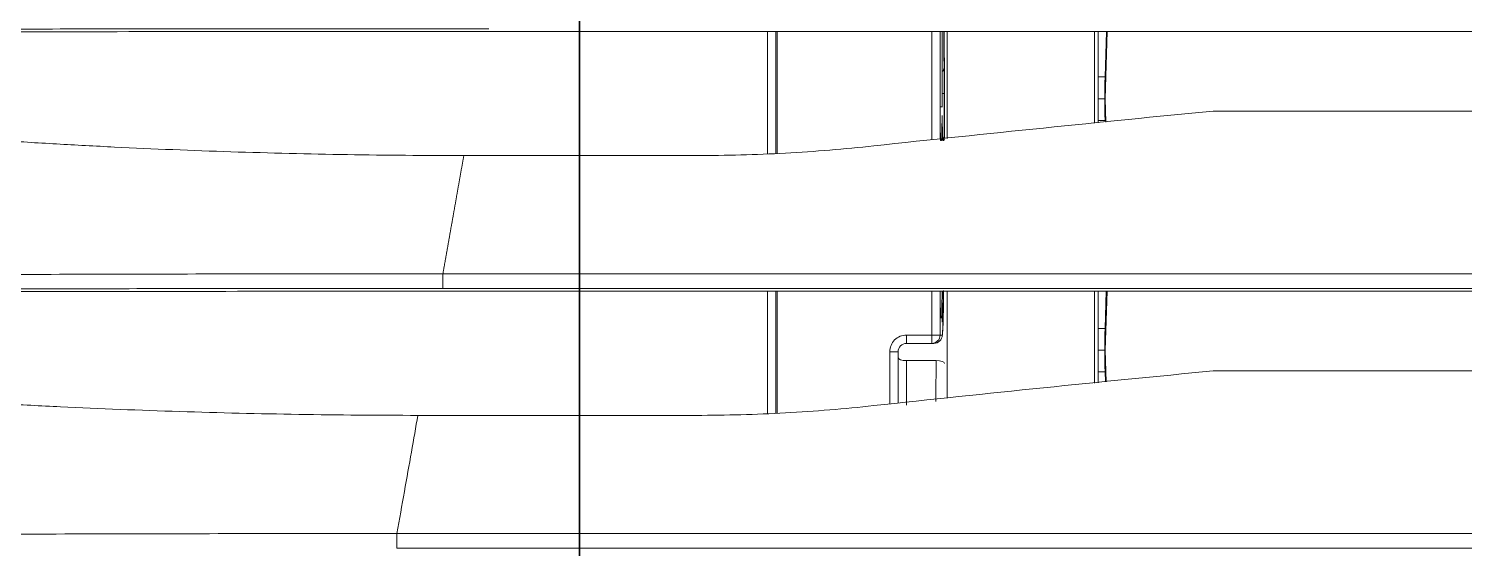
# Model space of a CAD drawing. Header units: inches. Extents: x 3778 to 56227, y -16914 to 35091.
# Drawn here: x 35159.2 to 35245.3, y -13360 to -13328.9 of the extents above; entities that cross this region are included whole.
import ezdxf

# ---------------------------------------------------------------- set-up
doc = ezdxf.new("R2010")
doc.units = ezdxf.units.IN
doc.header["$LTSCALE"] = 100
doc.header["$MEASUREMENT"] = 0
doc.layers.add('06-FUR', color=6, linetype='Continuous')
doc.layers.add('2-con', color=2, linetype='Continuous')
doc.layers.add('mark-B', color=2, linetype='Continuous', lineweight=20)

# ---------------------------------------------------------------- blocks, each defined once
blk = doc.blocks.new('cjscjdeh')
at = {"layer": '06-FUR', "color": 8}
for p, q in [((143035.183, 67904.885), (143035.183, 67069.885)), ((143035.183, 67069.885), (143035.183, 67904.885))]:
    blk.add_line(p, q, dxfattribs=at)
blk = doc.blocks.new('무풍1way 일반')
at = {"layer": 'mark-B'}
for p, q in [((-357.159, -182.009), (357.159, -182.009)), ((357.159, -182.892), (-357.159, -182.892)), ((334.365, -197.407), (334.365, -190.106)), ((334.365, -197.407), (334.365, -190.106)), ((334.445, -197.406), (334.445, -190.103)), ((334.445, -197.406), (334.445, -190.103)), ((334.947, -190.09), (334.947, -197.406)), ((334.947, -190.09), (334.947, -197.406)), ((355.906, -189.973), (339.223, -189.973)), ((324.18, -197.407), (324.18, -191.004)), ((326.621, -193.254), (326.621, -190.575)), ((326.621, -193.254), (326.621, -190.575)), ((327.123, -193.78), (327.123, -190.703)), ((327.123, -193.78), (327.123, -190.703)), ((327.625, -190.652), (327.625, -193.78)), ((327.625, -190.652), (327.625, -193.78)), ((204.956, -192.637), (308.238, -192.637)), ((314.649, -191.981), (314.707, -193.881)), ((314.701, -191.975), (314.72, -192.577)), ((314.72, -192.577), (315.139, -192.577)), ((315.139, -191.93), (315.139, -197.407)), ((315.359, -191.908), (315.359, -197.406)), ((324.844, -193.254), (326.621, -193.254)), ((324.844, -193.254), (326.621, -193.254)), ((314.707, -193.881), (314.6, -197.408)), ((314.733, -193.882), (315.139, -193.882)), ((324.979, -194.282), (325.108, -194.282)), ((324.979, -194.282), (325.108, -194.282)), ((325.108, -194.282), (325.108, -194.784)), ((325.108, -194.282), (326.621, -194.282)), ((325.108, -194.282), (326.621, -194.282)), ((325.108, -194.282), (325.108, -194.784)), ((326.621, -194.282), (326.621, -194.784)), ((326.621, -194.282), (326.621, -194.784)), ((327.123, -193.78), (327.625, -193.78)), ((327.123, -193.78), (327.625, -193.78)), ((314.72, -195.186), (314.653, -197.408)), ((314.72, -195.186), (315.139, -195.186)), ((324.606, -194.784), (324.477, -194.784)), ((324.606, -194.784), (324.477, -194.784)), ((324.606, -194.784), (325.108, -194.784)), ((324.606, -197.408), (324.606, -194.784)), ((324.606, -197.408), (324.606, -194.784)), ((324.606, -194.784), (325.108, -194.784)), ((326.621, -194.784), (325.108, -194.784)), ((325.108, -194.784), (325.108, -197.408)), ((325.108, -194.784), (325.108, -197.408)), ((326.621, -194.784), (325.108, -194.784)), ((324.478, -195.546), (324.478, -196.526)), ((324.478, -195.546), (324.478, -196.526)), ((324.524, -195.814), (324.569, -195.814)), ((324.524, -195.814), (324.569, -195.814)), ((324.532, -195.902), (324.534, -195.914)), ((-354.406, -197.573), (354.406, -197.573)), ((354.591, -197.408), (205.056, -197.408)), ((354.406, -198.456), (-354.406, -198.456)), ((353.153, -205.537), (339.223, -205.537)), ((324.523, -206.43), (324.57, -206.433)), ((324.523, -206.43), (324.57, -206.433)), ((325.108, -206.473), (325.108, -212.971)), ((325.108, -206.473), (325.108, -212.971)), ((334.365, -212.971), (334.365, -205.672)), ((334.365, -212.971), (334.365, -205.672)), ((334.445, -212.97), (334.445, -205.668)), ((334.445, -212.97), (334.445, -205.668)), ((334.947, -205.655), (334.947, -212.97)), ((334.947, -205.655), (334.947, -212.97)), ((324.18, -212.97), (324.18, -206.566)), ((324.337, -206.509), (324.337, -206.51)), ((324.337, -206.509), (324.337, -206.51)), ((324.337, -206.552), (324.337, -211.067)), ((324.337, -206.552), (324.337, -211.067)), ((324.531, -206.52), (324.533, -206.53)), ((324.606, -212.971), (324.606, -206.525)), ((324.606, -212.971), (324.606, -206.525)), ((204.956, -208.201), (308.238, -208.201)), ((314.664, -207.543), (314.707, -208.943)), ((314.72, -207.639), (315.139, -207.639)), ((315.139, -207.493), (315.139, -212.97)), ((315.359, -207.47), (315.359, -212.971)), ((314.707, -208.943), (314.585, -212.972)), ((314.733, -208.944), (315.139, -208.944)), ((324.354, -209.257), (324.354, -208.429)), ((324.354, -209.257), (324.354, -208.429)), ((324.478, -208.434), (324.478, -212.972)), ((324.478, -208.434), (324.478, -212.972)), ((324.599, -208.448), (324.488, -208.448)), ((324.488, -212.972), (324.488, -208.448)), ((324.599, -208.448), (324.488, -208.448)), ((324.488, -212.972), (324.488, -208.448)), ((324.354, -209.257), (324.478, -209.257)), ((324.354, -209.257), (324.478, -209.257)), ((314.72, -210.248), (314.637, -212.972)), ((314.72, -210.248), (315.139, -210.248)), ((324.337, -211.067), (324.338, -211.109)), ((324.337, -211.067), (324.338, -211.109)), ((351.838, -212.972), (205.056, -212.972))]:
    blk.add_line(p, q, dxfattribs=at)
for centre, radius, start, end in [((326.621, -193.78), 1.004, 270, 0), ((326.621, -193.78), 0.502, 270, 0), ((326.621, -193.78), 0.502, 270, 0), ((326.621, -193.78), 1.004, 270, 0), ((324.839, -211.067), 0.502, 180, 184.77719), ((324.839, -211.067), 0.502, 180, 184.77719)]:
    blk.add_arc(centre, radius, start, end, dxfattribs=at)
for centre, major_axis, ratio, start_param, end_param in [((325.151, -199.532), (0, -18.575), 0.017522, 4.223098, 4.367658), ((325.151, -199.532), (0, -18.575), 0.017522, 4.223098, 4.367658), ((314.707, -193.882), (0, -1.506), 0.017455, 1.570796, 2.617994), ((324.844, -193.085), (0.502, -0.003), 0.337938, 3.159718, 4.714459), ((324.844, -193.085), (0.502, -0.003), 0.337938, 3.159718, 4.714459), ((326.621, -193.424), (-0.502, 0), 0.337944, 3.141593, 4.712389), ((326.621, -193.424), (-0.502, 0), 0.337944, 3.141593, 4.712389), ((314.707, -193.882), (0, -1.506), 0.017455, 0.523599, 1.570796), ((324.979, -194.784), (0, -0.502), 0.999854, 3.141593, 4.712389), ((324.979, -194.784), (0, -0.502), 0.999854, 3.141593, 4.712389), ((325.108, -194.784), (0, -0.502), 0.999854, 3.141593, 4.712389), ((325.108, -194.784), (0, -0.502), 0.999854, 3.141593, 4.712389), ((324.477, -200.117), (0, -5.333), 0.017061, 3.141593, 4.188788), ((324.477, -200.117), (0, -5.333), 0.017061, 3.141593, 3.796172), ((325.026, -195.814), (0, 0.502), 0.999854, 1.570796, 1.771147), ((324.891, -206.424), (-0.022, -0.502), 0.999854, 4.75711, 5.263377), ((324.891, -206.424), (-0.022, -0.502), 0.999854, 4.75711, 5.263377), ((325.025, -206.43), (0.022, 0.502), 0.999854, 1.615517, 1.815868), ((314.707, -208.944), (0, -1.506), 0.017455, 1.570796, 2.617994), ((314.707, -208.944), (0, -1.506), 0.017455, 0.523599, 1.570796), ((324.869, -210.805), (-0.502, -0.01), 0.771637, 5.587685, 6.256364), ((324.869, -210.805), (-0.502, -0.01), 0.771637, 5.587685, 6.256364), ((324.328, -213.527), (0, -2.51), 0.017061, 1.793882, 2.940215), ((324.328, -213.527), (0, -2.51), 0.017061, 1.793882, 2.940215)]:
    blk.add_ellipse(centre, major_axis=major_axis, ratio=ratio, start_param=start_param, end_param=end_param, dxfattribs=at)
for points, knots in [([(357.159, -182.892), (357.159, -182.86), (357.159, -182.822), (357.159, -182.739), (357.159, -182.693), (357.159, -182.598), (357.159, -182.548), (357.159, -182.449), (357.159, -182.4), (357.159, -182.306), (357.159, -182.261), (357.159, -182.18), (357.159, -182.144), (357.159, -182.083), (357.159, -182.059), (357.159, -182.023), (357.159, -182.013), (357.159, -182.009)], [0, 0, 0, 0, 0.125, 0.125, 0.25, 0.25, 0.375, 0.375, 0.5, 0.5, 0.625, 0.625, 0.75, 0.75, 0.875, 0.875, 1, 1, 1, 1]), ([(487.798, -182.233), (486.437, -182.234), (485.075, -182.235), (482.352, -182.238), (480.99, -182.24), (476.906, -182.249), (474.183, -182.258), (466.017, -182.292), (460.574, -182.323), (452.411, -182.379), (449.69, -182.399), (444.249, -182.441), (441.528, -182.463), (436.087, -182.507), (433.367, -182.53), (427.926, -182.575), (425.205, -182.597), (419.764, -182.639), (417.043, -182.66), (411.601, -182.699), (408.88, -182.717), (403.438, -182.751), (400.716, -182.767), (395.273, -182.796), (392.551, -182.809), (384.385, -182.844), (378.941, -182.862), (370.773, -182.88), (368.051, -182.885), (362.605, -182.891), (359.882, -182.892), (357.159, -182.892)], [0, 0, 0, 0, 0.03125, 0.03125, 0.0625, 0.0625, 0.125, 0.125, 0.25, 0.25, 0.3125, 0.3125, 0.375, 0.375, 0.4375, 0.4375, 0.5, 0.5, 0.5625, 0.5625, 0.625, 0.625, 0.6875, 0.6875, 0.75, 0.75, 0.875, 0.875, 0.9375, 0.9375, 1, 1, 1, 1]), ([(357.159, -182.891), (356.854, -184.615), (356.422, -187.055), (356.031, -189.266), (355.906, -189.973)], [0, 0, 0, 0, 0.668046, 1, 1, 1, 1]), ([(355.906, -189.973), (358.287, -189.973), (360.667, -189.993), (365.427, -190.069), (367.807, -190.126), (372.566, -190.277), (374.945, -190.371), (377.919, -190.514), (378.514, -190.544), (379.703, -190.607), (380.298, -190.639), (382.081, -190.74), (383.27, -190.813), (385.645, -190.971), (386.831, -191.055), (389.203, -191.237), (390.388, -191.333), (392.755, -191.541), (393.938, -191.652), (396.302, -191.889), (397.483, -192.016), (399.842, -192.286), (401.02, -192.43), (403.374, -192.738), (404.549, -192.902), (406.896, -193.254), (408.068, -193.442), (410.408, -193.846), (411.576, -194.061), (412.742, -194.294)], [0, 0, 0, 0, 0.125, 0.125, 0.25, 0.25, 0.375, 0.375, 0.40625, 0.40625, 0.4375, 0.4375, 0.5, 0.5, 0.5625, 0.5625, 0.625, 0.625, 0.6875, 0.6875, 0.75, 0.75, 0.8125, 0.8125, 0.875, 0.875, 0.9375, 0.9375, 1, 1, 1, 1]), ([(324.421, -197.369), (324.422, -197.261), (324.424, -197.157), (324.427, -196.991), (324.428, -196.925), (324.43, -196.798), (324.432, -196.738), (324.436, -196.564), (324.438, -196.46), (324.443, -196.319), (324.444, -196.275), (324.447, -196.192), (324.449, -196.153), (324.451, -196.099), (324.452, -196.082), (324.453, -196.058), (324.453, -196.05), (324.454, -196.034), (324.456, -195.995), (324.464, -195.829), (324.472, -195.672), (324.478, -195.546)], [0, 0, 0, 0, 0.108916, 0.108916, 0.183173, 0.183173, 0.25743, 0.25743, 0.405944, 0.405944, 0.480201, 0.480201, 0.554458, 0.554458, 0.591587, 0.591587, 0.610151, 0.610151, 0.628715, 0.702972, 1, 1, 1, 1]), ([(324.438, -196.474), (324.439, -196.437), (324.44, -196.401), (324.443, -196.319), (324.444, -196.275), (324.447, -196.192), (324.449, -196.153), (324.451, -196.099), (324.452, -196.082), (324.453, -196.058), (324.453, -196.05), (324.454, -196.034), (324.456, -195.995), (324.464, -195.829), (324.472, -195.672), (324.478, -195.546)], [0, 0, 0, 0, 0.084512, 0.084512, 0.198948, 0.198948, 0.313384, 0.313384, 0.370602, 0.370602, 0.399211, 0.399211, 0.42782, 0.542256, 1, 1, 1, 1]), ([(324.495, -196.734), (324.495, -196.724), (324.496, -196.713), (324.496, -196.648), (324.498, -196.543), (324.499, -196.446), (324.501, -196.354), (324.502, -196.31), (324.503, -196.258), (324.503, -196.248), (324.503, -196.227), (324.504, -196.198), (324.505, -196.169), (324.506, -196.115), (324.508, -196.048), (324.51, -195.993), (324.512, -195.955), (324.512, -195.943), (324.513, -195.921), (324.514, -195.911), (324.515, -195.882), (324.517, -195.85), (324.52, -195.83), (324.522, -195.817), (324.523, -195.814), (324.524, -195.814)], [0, 0, 0, 0, 0.018549, 0.018549, 0.116694, 0.214839, 0.214839, 0.312984, 0.312984, 0.337521, 0.337521, 0.362057, 0.411129, 0.411129, 0.509275, 0.60742, 0.60742, 0.656492, 0.656492, 0.705565, 0.705565, 0.80371, 0.901855, 0.901855, 1, 1, 1, 1]), ([(324.495, -196.734), (324.495, -196.724), (324.496, -196.713), (324.496, -196.648), (324.498, -196.543), (324.499, -196.446), (324.501, -196.354), (324.502, -196.31), (324.503, -196.258), (324.503, -196.248), (324.503, -196.227), (324.504, -196.198), (324.505, -196.169), (324.506, -196.115), (324.508, -196.048), (324.51, -195.993), (324.512, -195.955), (324.512, -195.943), (324.513, -195.921), (324.514, -195.911), (324.515, -195.882), (324.517, -195.85), (324.52, -195.83), (324.522, -195.817), (324.523, -195.814), (324.524, -195.814)], [0, 0, 0, 0, 0.018549, 0.018549, 0.116694, 0.214839, 0.214839, 0.312984, 0.312984, 0.337521, 0.337521, 0.362057, 0.411129, 0.411129, 0.509275, 0.60742, 0.60742, 0.656492, 0.656492, 0.705565, 0.705565, 0.80371, 0.901855, 0.901855, 1, 1, 1, 1]), ([(324.569, -195.814), (324.57, -195.814), (324.572, -195.821), (324.575, -195.85), (324.577, -195.881), (324.579, -195.91), (324.58, -195.92), (324.581, -195.942), (324.581, -195.954), (324.583, -195.991), (324.584, -196.019), (324.585, -196.065), (324.586, -196.081), (324.587, -196.115), (324.587, -196.132), (324.588, -196.186), (324.59, -196.263), (324.592, -196.35), (324.593, -196.423), (324.594, -196.451), (324.594, -196.481)], [0, 0, 0, 0, 0.116228, 0.232457, 0.348685, 0.348685, 0.406799, 0.406799, 0.464913, 0.464913, 0.581141, 0.581141, 0.639256, 0.639256, 0.69737, 0.69737, 0.813598, 0.929826, 0.929826, 1, 1, 1, 1]), ([(324.569, -195.814), (324.57, -195.814), (324.572, -195.821), (324.575, -195.85), (324.577, -195.881), (324.579, -195.91), (324.58, -195.92), (324.581, -195.942), (324.581, -195.954), (324.583, -195.991), (324.584, -196.019), (324.585, -196.065), (324.586, -196.081), (324.587, -196.115), (324.587, -196.132), (324.588, -196.186), (324.59, -196.263), (324.592, -196.35), (324.593, -196.423), (324.594, -196.451), (324.594, -196.481)], [0, 0, 0, 0, 0.116228, 0.232457, 0.348685, 0.348685, 0.406799, 0.406799, 0.464913, 0.464913, 0.581141, 0.581141, 0.639256, 0.639256, 0.69737, 0.69737, 0.813598, 0.929826, 0.929826, 1, 1, 1, 1]), ([(324.577, -195.892), (324.577, -195.892), (324.577, -195.895), (324.58, -195.938), (324.587, -196.104), (324.591, -196.326), (324.594, -196.491)], [0, 0, 0, 0, 0.034942, 0.19986, 0.526191, 1, 1, 1, 1]), ([(324.577, -195.892), (324.577, -195.892), (324.577, -195.895), (324.58, -195.938), (324.587, -196.104), (324.591, -196.326), (324.594, -196.491)], [0, 0, 0, 0, 0.034943, 0.19986, 0.526192, 1, 1, 1, 1]), ([(324.491, -197.407), (324.491, -197.381), (324.491, -197.355), (324.491, -197.298), (324.491, -197.266), (324.492, -197.172), (324.492, -197.049), (324.493, -196.931), (324.494, -196.844), (324.494, -196.815), (324.495, -196.769), (324.495, -196.752), (324.495, -196.734)], [0, 0, 0, 0, 0.107785, 0.107785, 0.24252, 0.24252, 0.51199, 0.781459, 0.781459, 0.916194, 0.916194, 1, 1, 1, 1]), ([(324.491, -197.407), (324.491, -197.381), (324.491, -197.355), (324.491, -197.298), (324.491, -197.266), (324.492, -197.172), (324.492, -197.049), (324.493, -196.931), (324.494, -196.844), (324.494, -196.815), (324.495, -196.769), (324.495, -196.752), (324.495, -196.734)], [0, 0, 0, 0, 0.107785, 0.107785, 0.24252, 0.24252, 0.51199, 0.781459, 0.781459, 0.916194, 0.916194, 1, 1, 1, 1]), ([(324.594, -196.481), (324.594, -196.5), (324.595, -196.52), (324.595, -196.553), (324.595, -196.565), (324.596, -196.591), (324.596, -196.63), (324.597, -196.67), (324.598, -196.752), (324.599, -196.863), (324.6, -196.98), (324.6, -197.07), (324.601, -197.101), (324.601, -197.163), (324.601, -197.194), (324.602, -197.283), (324.602, -197.342), (324.602, -197.402)], [0, 0, 0, 0, 0.07429, 0.07429, 0.121162, 0.121162, 0.168033, 0.261776, 0.261776, 0.449261, 0.636746, 0.636746, 0.730489, 0.730489, 0.824231, 0.824231, 1, 1, 1, 1]), ([(324.594, -196.481), (324.594, -196.5), (324.595, -196.52), (324.595, -196.553), (324.595, -196.565), (324.596, -196.591), (324.596, -196.63), (324.597, -196.67), (324.598, -196.752), (324.599, -196.863), (324.6, -196.98), (324.6, -197.07), (324.601, -197.101), (324.601, -197.163), (324.601, -197.194), (324.602, -197.283), (324.602, -197.342), (324.602, -197.402)], [0, 0, 0, 0, 0.07429, 0.07429, 0.121162, 0.121162, 0.168033, 0.261776, 0.261776, 0.449261, 0.636746, 0.636746, 0.730489, 0.730489, 0.824231, 0.824231, 1, 1, 1, 1]), ([(354.406, -197.573), (356.853, -197.573), (359.301, -197.573), (364.195, -197.57), (371.536, -197.565), (378.876, -197.556), (386.215, -197.544), (388.661, -197.54), (393.554, -197.531), (396, -197.526), (400.892, -197.515), (405.784, -197.504), (413.121, -197.485), (420.457, -197.466), (425.348, -197.453), (430.238, -197.439), (432.684, -197.433), (437.575, -197.419), (440.02, -197.413), (447.357, -197.394), (452.248, -197.382), (462.032, -197.362), (466.925, -197.354), (471.819, -197.349)], [0, 0, 0, 0, 0.0625, 0.0625, 0.125, 0.25, 0.25, 0.3125, 0.3125, 0.375, 0.375, 0.4375, 0.5, 0.5625, 0.625, 0.625, 0.6875, 0.6875, 0.75, 0.75, 0.875, 0.875, 1, 1, 1, 1]), ([(354.406, -198.456), (354.406, -198.424), (354.406, -198.386), (354.406, -198.303), (354.406, -198.257), (354.406, -198.162), (354.406, -198.112), (354.406, -198.013), (354.406, -197.964), (354.406, -197.87), (354.406, -197.825), (354.406, -197.744), (354.406, -197.708), (354.406, -197.647), (354.406, -197.623), (354.406, -197.587), (354.406, -197.577), (354.406, -197.573)], [0, 0, 0, 0, 0.125, 0.125, 0.25, 0.25, 0.375, 0.375, 0.5, 0.5, 0.625, 0.625, 0.75, 0.75, 0.875, 0.875, 1, 1, 1, 1]), ([(485.04, -197.828), (484.87, -197.828), (484.7, -197.828), (484.359, -197.828), (483.849, -197.828), (482.658, -197.829), (480.275, -197.831), (478.233, -197.835), (474.15, -197.843), (471.428, -197.852), (463.262, -197.884), (457.82, -197.914), (449.657, -197.968), (446.936, -197.987), (441.494, -198.027), (438.773, -198.048), (433.332, -198.091), (430.611, -198.112), (425.17, -198.155), (422.449, -198.176), (417.008, -198.217), (414.287, -198.236), (408.845, -198.273), (406.124, -198.291), (400.681, -198.323), (397.96, -198.338), (392.516, -198.366), (389.795, -198.378), (381.629, -198.411), (376.185, -198.428), (368.019, -198.445), (365.296, -198.449), (359.851, -198.455), (357.129, -198.456), (354.406, -198.456)], [0, 0, 0, 0, 0.003906, 0.003906, 0.007812, 0.015625, 0.03125, 0.0625, 0.0625, 0.125, 0.125, 0.25, 0.25, 0.3125, 0.3125, 0.375, 0.375, 0.4375, 0.4375, 0.5, 0.5, 0.5625, 0.5625, 0.625, 0.625, 0.6875, 0.6875, 0.75, 0.75, 0.875, 0.875, 0.9375, 0.9375, 1, 1, 1, 1]), ([(445.801, -197.247), (442.001, -197.256), (438.202, -197.265), (430.602, -197.283), (426.803, -197.293), (419.204, -197.311), (415.404, -197.321), (407.805, -197.339), (404.005, -197.347), (396.405, -197.363), (392.604, -197.37), (385.003, -197.383), (381.202, -197.389), (373.6, -197.398), (369.799, -197.401), (362.195, -197.406), (358.393, -197.408), (354.591, -197.408)], [0, 0, 0, 0, 0.125, 0.125, 0.25, 0.25, 0.375, 0.375, 0.5, 0.5, 0.625, 0.625, 0.75, 0.75, 0.875, 0.875, 1, 1, 1, 1]), ([(353.153, -205.537), (353.158, -205.512), (353.167, -205.462), (353.18, -205.387), (353.193, -205.311), (353.207, -205.235), (353.22, -205.159), (353.234, -205.083), (353.247, -205.007), (353.261, -204.93), (353.274, -204.853), (353.288, -204.776), (353.302, -204.699), (353.315, -204.622), (353.329, -204.544), (353.343, -204.466), (353.357, -204.388), (353.37, -204.31), (353.384, -204.232), (353.398, -204.153), (353.412, -204.075), (353.426, -203.996), (353.44, -203.917), (353.454, -203.837), (353.468, -203.758), (353.482, -203.678), (353.496, -203.598), (353.51, -203.518), (353.525, -203.438), (353.539, -203.358), (353.553, -203.277), (353.567, -203.196), (353.582, -203.115), (353.596, -203.034), (353.611, -202.953), (353.625, -202.871), (353.639, -202.789), (353.654, -202.707), (353.668, -202.625), (353.683, -202.543), (353.698, -202.46), (353.712, -202.377), (353.727, -202.294), (353.742, -202.211), (353.756, -202.128), (353.771, -202.044), (353.786, -201.961), (353.801, -201.877), (353.816, -201.793), (353.831, -201.708), (353.846, -201.624), (353.86, -201.539), (353.875, -201.454), (353.891, -201.369), (353.906, -201.284), (353.921, -201.199), (353.936, -201.113), (353.951, -201.027), (353.966, -200.941), (353.982, -200.855), (353.997, -200.769), (354.012, -200.682), (354.027, -200.595), (354.043, -200.508), (354.058, -200.421), (354.074, -200.334), (354.089, -200.246), (354.105, -200.158), (354.12, -200.07), (354.136, -199.982), (354.151, -199.894), (354.167, -199.805), (354.183, -199.717), (354.199, -199.628), (354.214, -199.539), (354.23, -199.449), (354.246, -199.36), (354.262, -199.27), (354.278, -199.18), (354.294, -199.09), (354.31, -199), (354.326, -198.91), (354.342, -198.819), (354.358, -198.728), (354.374, -198.637), (354.39, -198.546), (354.401, -198.485), (354.406, -198.455)], [0, 0, 0, 0, 0.011752, 0.023504, 0.035255, 0.047005, 0.058755, 0.070504, 0.082253, 0.094002, 0.10575, 0.117497, 0.129245, 0.140992, 0.152739, 0.164486, 0.176232, 0.187979, 0.199725, 0.211471, 0.223217, 0.234963, 0.246709, 0.258455, 0.270202, 0.281948, 0.293694, 0.305441, 0.317188, 0.328935, 0.340682, 0.35243, 0.364178, 0.375927, 0.387676, 0.399425, 0.411175, 0.422925, 0.434676, 0.446427, 0.458179, 0.469932, 0.481685, 0.493439, 0.505194, 0.516949, 0.528706, 0.540463, 0.552221, 0.56398, 0.57574, 0.587501, 0.599263, 0.611026, 0.62279, 0.634555, 0.646321, 0.658088, 0.669857, 0.681627, 0.693398, 0.70517, 0.716944, 0.728719, 0.740496, 0.752274, 0.764053, 0.775834, 0.787617, 0.799401, 0.811186, 0.822973, 0.834762, 0.846553, 0.858345, 0.870139, 0.881935, 0.893733, 0.905533, 0.917334, 0.929137, 0.940943, 0.95275, 0.964559, 0.976371, 0.988184, 1, 1, 1, 1]), ([(408.682, -209.798), (407.543, -209.571), (406.402, -209.361), (404.117, -208.966), (402.972, -208.782), (400.679, -208.437), (399.531, -208.275), (397.232, -207.972), (396.081, -207.83), (393.777, -207.563), (392.623, -207.438), (390.314, -207.203), (389.159, -207.094), (386.845, -206.888), (385.688, -206.792), (383.371, -206.612), (382.211, -206.528), (379.891, -206.372), (378.73, -206.299), (376.987, -206.199), (376.406, -206.167), (375.244, -206.105), (374.663, -206.075), (371.757, -205.933), (369.432, -205.839), (364.782, -205.689), (362.457, -205.633), (357.806, -205.557), (355.48, -205.537), (353.153, -205.537)], [0, 0, 0, 0, 0.0625, 0.0625, 0.125, 0.125, 0.1875, 0.1875, 0.25, 0.25, 0.3125, 0.3125, 0.375, 0.375, 0.4375, 0.4375, 0.5, 0.5, 0.5625, 0.5625, 0.59375, 0.59375, 0.625, 0.625, 0.75, 0.75, 0.875, 0.875, 1, 1, 1, 1]), ([(324.357, -207.719), (324.357, -207.699), (324.357, -207.619), (324.358, -207.541), (324.359, -207.454), (324.359, -207.425), (324.36, -207.368), (324.36, -207.34), (324.361, -207.258), (324.362, -207.153), (324.364, -207.056), (324.365, -206.964), (324.366, -206.92), (324.367, -206.857), (324.368, -206.837), (324.369, -206.798), (324.369, -206.779), (324.371, -206.725), (324.372, -206.658), (324.374, -206.603), (324.376, -206.565), (324.377, -206.553), (324.378, -206.531), (324.378, -206.521), (324.38, -206.492), (324.382, -206.46), (324.384, -206.441), (324.386, -206.428), (324.387, -206.424), (324.389, -206.424)], [0, 0, 0, 0, 0.026428, 0.107559, 0.107559, 0.148124, 0.148124, 0.18869, 0.18869, 0.269821, 0.350952, 0.350952, 0.432083, 0.432083, 0.472648, 0.472648, 0.513214, 0.513214, 0.594345, 0.675476, 0.675476, 0.716041, 0.716041, 0.756607, 0.756607, 0.837738, 0.918869, 0.918869, 1, 1, 1, 1]), ([(324.38, -206.483), (324.381, -206.476), (324.383, -206.455), (324.384, -206.441), (324.386, -206.428), (324.387, -206.424), (324.389, -206.424)], [0, 0, 0, 0, 0.187562, 0.593781, 0.593781, 1, 1, 1, 1]), ([(324.444, -206.427), (324.445, -206.427), (324.447, -206.434), (324.45, -206.454), (324.451, -206.473), (324.452, -206.481), (324.453, -206.497), (324.454, -206.505), (324.454, -206.515)], [0, 0, 0, 0, 0.334586, 0.669171, 0.669171, 0.836464, 0.836464, 1, 1, 1, 1]), ([(324.444, -206.427), (324.445, -206.427), (324.447, -206.434), (324.45, -206.454), (324.451, -206.473), (324.452, -206.481), (324.453, -206.497), (324.454, -206.505), (324.454, -206.515)], [0, 0, 0, 0, 0.334586, 0.669171, 0.669171, 0.836464, 0.836464, 1, 1, 1, 1]), ([(324.491, -207.733), (324.491, -207.713), (324.491, -207.632), (324.492, -207.554), (324.493, -207.466), (324.493, -207.438), (324.494, -207.381), (324.494, -207.352), (324.495, -207.27), (324.496, -207.164), (324.498, -207.067), (324.499, -206.974), (324.5, -206.93), (324.502, -206.867), (324.502, -206.846), (324.503, -206.807), (324.503, -206.788), (324.505, -206.733), (324.507, -206.666), (324.509, -206.61), (324.51, -206.572), (324.511, -206.56), (324.512, -206.538), (324.512, -206.527), (324.514, -206.499), (324.516, -206.466), (324.518, -206.447), (324.521, -206.434), (324.522, -206.43), (324.523, -206.43)], [0, 0, 0, 0, 0.026034, 0.107198, 0.107198, 0.14778, 0.14778, 0.188362, 0.188362, 0.269526, 0.350689, 0.350689, 0.431853, 0.431853, 0.472435, 0.472435, 0.513017, 0.513017, 0.594181, 0.675345, 0.675345, 0.715927, 0.715927, 0.756509, 0.756509, 0.837672, 0.918836, 0.918836, 1, 1, 1, 1]), ([(324.515, -206.489), (324.515, -206.482), (324.517, -206.461), (324.518, -206.447), (324.521, -206.434), (324.522, -206.43), (324.523, -206.43)], [0, 0, 0, 0, 0.184911, 0.592455, 0.592455, 1, 1, 1, 1]), ([(324.57, -206.433), (324.571, -206.433), (324.574, -206.439), (324.576, -206.459), (324.577, -206.479), (324.578, -206.486), (324.579, -206.502), (324.58, -206.511), (324.581, -206.54), (324.583, -206.583), (324.585, -206.639), (324.587, -206.685), (324.587, -206.701), (324.588, -206.734), (324.589, -206.752), (324.59, -206.806), (324.592, -206.883), (324.594, -206.97), (324.595, -207.061), (324.596, -207.11), (324.597, -207.173), (324.597, -207.186), (324.597, -207.212), (324.598, -207.251), (324.598, -207.291), (324.599, -207.372), (324.6, -207.484), (324.601, -207.601), (324.602, -207.692), (324.602, -207.722), (324.603, -207.78), (324.603, -207.807), (324.603, -207.834)], [0, 0, 0, 0, 0.077313, 0.154625, 0.154625, 0.193282, 0.193282, 0.231938, 0.231938, 0.309251, 0.386563, 0.386563, 0.42522, 0.42522, 0.463876, 0.463876, 0.541188, 0.618501, 0.618501, 0.695814, 0.695814, 0.715142, 0.715142, 0.73447, 0.773126, 0.773126, 0.850439, 0.927752, 0.927752, 0.966408, 0.966408, 1, 1, 1, 1]), ([(324.57, -206.433), (324.571, -206.433), (324.574, -206.439), (324.576, -206.459), (324.577, -206.479), (324.578, -206.486), (324.579, -206.502), (324.58, -206.511), (324.581, -206.54), (324.583, -206.583), (324.585, -206.639), (324.587, -206.685), (324.587, -206.701), (324.588, -206.734), (324.589, -206.752), (324.59, -206.806), (324.592, -206.883), (324.594, -206.97), (324.595, -207.061), (324.596, -207.11), (324.597, -207.173), (324.597, -207.186), (324.597, -207.212), (324.598, -207.251), (324.598, -207.291), (324.599, -207.372), (324.6, -207.484), (324.601, -207.601), (324.602, -207.692), (324.602, -207.722), (324.603, -207.78), (324.603, -207.807), (324.603, -207.834)], [0, 0, 0, 0, 0.077313, 0.154625, 0.154625, 0.193282, 0.193282, 0.231938, 0.231938, 0.309251, 0.386563, 0.386563, 0.42522, 0.42522, 0.463876, 0.463876, 0.541188, 0.618501, 0.618501, 0.695814, 0.695814, 0.715142, 0.715142, 0.73447, 0.773126, 0.773126, 0.850439, 0.927752, 0.927752, 0.966408, 0.966408, 1, 1, 1, 1]), ([(324.452, -206.505), (324.452, -206.505), (324.453, -206.511), (324.456, -206.566), (324.464, -206.759), (324.472, -207.182), (324.476, -207.634), (324.477, -207.899), (324.477, -207.932)], [0, 0, 0, 0, 0.029845, 0.137903, 0.345275, 0.640655, 0.955486, 1, 1, 1, 1]), ([(324.452, -206.505), (324.452, -206.505), (324.453, -206.511), (324.456, -206.566), (324.464, -206.759), (324.472, -207.182), (324.476, -207.634), (324.477, -207.899), (324.477, -207.932)], [0, 0, 0, 0, 0.029845, 0.137903, 0.345275, 0.640655, 0.955486, 1, 1, 1, 1]), ([(324.578, -206.511), (324.578, -206.511), (324.579, -206.517), (324.583, -206.573), (324.59, -206.767), (324.598, -207.195), (324.601, -207.601), (324.603, -207.837)], [0, 0, 0, 0, 0.032469, 0.146254, 0.365098, 0.675383, 1, 1, 1, 1]), ([(324.578, -206.511), (324.578, -206.511), (324.579, -206.517), (324.583, -206.573), (324.59, -206.767), (324.598, -207.195), (324.601, -207.601), (324.603, -207.837)], [0, 0, 0, 0, 0.03247, 0.146254, 0.365098, 0.675383, 1, 1, 1, 1]), ([(324.354, -208.429), (324.354, -208.363), (324.354, -208.231), (324.355, -208.101), (324.355, -208.004), (324.355, -207.972), (324.356, -207.908), (324.356, -207.876), (324.356, -207.802), (324.356, -207.761), (324.357, -207.719)], [0, 0, 0, 0, 0.272164, 0.544329, 0.544329, 0.680411, 0.680411, 0.816493, 0.816493, 1, 1, 1, 1]), ([(324.354, -208.429), (324.354, -208.363), (324.354, -208.231), (324.355, -208.101), (324.355, -208.004), (324.355, -207.972), (324.356, -207.908), (324.356, -207.876), (324.356, -207.802), (324.356, -207.761), (324.357, -207.719)], [0, 0, 0, 0, 0.272164, 0.544329, 0.544329, 0.680411, 0.680411, 0.816493, 0.816493, 1, 1, 1, 1]), ([(324.603, -207.834), (324.603, -207.838), (324.603, -207.842), (324.603, -207.909), (324.604, -208.035), (324.604, -208.163), (324.604, -208.293), (324.604, -208.358), (324.604, -208.424)], [0, 0, 0, 0, 0.02137, 0.02137, 0.34758, 0.67379, 0.67379, 1, 1, 1, 1]), ([(324.603, -207.834), (324.603, -207.838), (324.603, -207.842), (324.603, -207.909), (324.604, -208.035), (324.604, -208.163), (324.604, -208.293), (324.604, -208.358), (324.604, -208.424)], [0, 0, 0, 0, 0.02137, 0.02137, 0.34758, 0.67379, 0.67379, 1, 1, 1, 1]), ([(324.367, -210.805), (324.366, -210.758), (324.365, -210.707), (324.364, -210.628), (324.363, -210.601), (324.362, -210.545), (324.362, -210.516), (324.361, -210.428), (324.36, -210.367), (324.359, -210.242), (324.358, -210.178), (324.357, -210.078), (324.357, -210.045), (324.357, -209.977), (324.356, -209.942), (324.356, -209.837), (324.355, -209.695), (324.355, -209.551), (324.354, -209.405), (324.354, -209.332), (324.354, -209.257)], [0, 0, 0, 0, 0.125, 0.125, 0.1875, 0.1875, 0.25, 0.25, 0.375, 0.375, 0.5, 0.5, 0.5625, 0.5625, 0.625, 0.625, 0.75, 0.875, 0.875, 1, 1, 1, 1]), ([(324.367, -210.805), (324.366, -210.758), (324.365, -210.707), (324.364, -210.628), (324.363, -210.601), (324.362, -210.545), (324.362, -210.516), (324.361, -210.428), (324.36, -210.367), (324.359, -210.242), (324.358, -210.178), (324.357, -210.078), (324.357, -210.045), (324.357, -209.977), (324.356, -209.942), (324.356, -209.837), (324.355, -209.695), (324.355, -209.551), (324.354, -209.405), (324.354, -209.332), (324.354, -209.257)], [0, 0, 0, 0, 0.125, 0.125, 0.1875, 0.1875, 0.25, 0.25, 0.375, 0.375, 0.5, 0.5, 0.5625, 0.5625, 0.625, 0.625, 0.75, 0.875, 0.875, 1, 1, 1, 1]), ([(324.388, -212.97), (324.388, -212.963), (324.388, -212.956), (324.388, -212.885), (324.387, -212.822), (324.387, -212.632), (324.386, -212.508), (324.385, -212.264), (324.384, -212.145), (324.382, -211.968), (324.382, -211.909), (324.381, -211.795), (324.38, -211.738), (324.379, -211.573), (324.377, -211.466), (324.375, -211.262), (324.373, -211.164), (324.371, -211.047), (324.371, -211.024), (324.37, -210.978), (324.37, -210.956), (324.369, -210.889), (324.368, -210.846), (324.367, -210.805)], [0, 0, 0, 0, 0.008163, 0.008163, 0.084458, 0.084458, 0.237048, 0.237048, 0.389639, 0.389639, 0.465934, 0.465934, 0.542229, 0.542229, 0.694819, 0.694819, 0.84741, 0.84741, 0.885557, 0.885557, 0.923705, 0.923705, 1, 1, 1, 1]), ([(324.388, -212.97), (324.388, -212.963), (324.388, -212.956), (324.388, -212.885), (324.387, -212.822), (324.387, -212.632), (324.386, -212.508), (324.385, -212.264), (324.384, -212.145), (324.382, -211.968), (324.382, -211.909), (324.381, -211.795), (324.38, -211.738), (324.379, -211.573), (324.377, -211.466), (324.375, -211.262), (324.373, -211.164), (324.371, -211.047), (324.371, -211.024), (324.37, -210.978), (324.37, -210.956), (324.369, -210.889), (324.368, -210.846), (324.367, -210.805)], [0, 0, 0, 0, 0.008163, 0.008163, 0.084458, 0.084458, 0.237048, 0.237048, 0.389639, 0.389639, 0.465934, 0.465934, 0.542229, 0.542229, 0.694819, 0.694819, 0.84741, 0.84741, 0.885557, 0.885557, 0.923705, 0.923705, 1, 1, 1, 1]), ([(351.653, -213.137), (354.1, -213.137), (356.547, -213.137), (361.44, -213.135), (368.78, -213.13), (376.119, -213.122), (385.904, -213.109), (390.796, -213.101), (398.133, -213.087), (403.025, -213.077), (410.362, -213.061), (417.698, -213.044), (422.588, -213.032), (427.479, -213.021), (429.924, -213.015), (434.815, -213.003), (437.26, -212.997), (444.597, -212.981), (449.488, -212.97), (459.271, -212.953), (464.164, -212.945), (469.057, -212.94)], [0, 0, 0, 0, 0.0625, 0.0625, 0.125, 0.25, 0.25, 0.375, 0.375, 0.4375, 0.5, 0.5625, 0.625, 0.625, 0.6875, 0.6875, 0.75, 0.75, 0.875, 0.875, 1, 1, 1, 1]), ([(443.051, -212.834), (439.251, -212.841), (435.451, -212.849), (427.851, -212.865), (424.051, -212.873), (416.452, -212.889), (412.652, -212.897), (405.052, -212.913), (401.252, -212.92), (393.651, -212.933), (389.851, -212.94), (382.249, -212.951), (378.448, -212.955), (370.846, -212.963), (367.045, -212.966), (359.442, -212.97), (355.64, -212.972), (351.838, -212.972)], [0, 0, 0, 0, 0.125, 0.125, 0.25, 0.25, 0.375, 0.375, 0.5, 0.5, 0.625, 0.625, 0.75, 0.75, 0.875, 0.875, 1, 1, 1, 1])]:
    blk.add_open_spline(points, degree=3, knots=knots, dxfattribs=at)
for points in [[(328.587, -190.553), (329.464, -190.458), (331.222, -190.291), (333.874, -190.109), (336.54, -189.998), (338.327, -189.973), (339.223, -189.973)], [(308.238, -192.637), (315.025, -191.981), (321.808, -191.287), (328.587, -190.553)], [(328.587, -206.117), (329.464, -206.022), (331.222, -205.855), (333.874, -205.673), (336.54, -205.562), (338.327, -205.537), (339.223, -205.537)], [(308.238, -208.201), (315.025, -207.545), (321.808, -206.851), (328.587, -206.117)], [(324.604, -208.424), (324.605, -209.94), (324.605, -211.456), (324.605, -212.972)], [(324.604, -208.424), (324.605, -209.94), (324.605, -211.456), (324.605, -212.972)]]:
    blk.add_open_spline(points, degree=3, dxfattribs=at)
blk = doc.blocks.new('dpdjzjs')
at = {"layer": 'mark-B', "rotation": 180}
blk.add_blockref('무풍1way 일반', (171509.31, 88288.448), dxfattribs=at)

msp = doc.modelspace()

# ---------------------------------------------------------------- block references
msp.add_blockref('cjscjdeh', (-107842.967, -80843.836))
at = {"layer": '2-con'}
msp.add_blockref('dpdjzjs', (-135970.865, -101830.442), dxfattribs=at)

doc.saveas('drawing.dxf')
